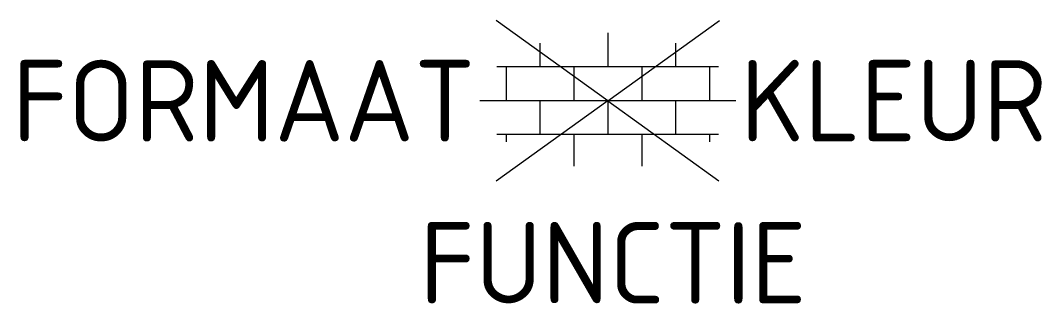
# Model space of a CAD drawing. Extents: x -13 to 9.6, y -4.5 to 1.8.
import ezdxf
from ezdxf.enums import TextEntityAlignment as Align

# ---------------------------------------------------------------- set-up
doc = ezdxf.new("R2010")
doc.units = 0
doc.styles.add('NLCS-ISO', font='NLCS-ISO.ttf')

msp = doc.modelspace()

# ---------------------------------------------------------------- linework, layer by layer
at = {"ltscale": 0.1}
for q in [(-2.467, 1.776), (2.467, 1.776), (-2.467, -1.776), (2.456, -1.768)]:
    msp.add_line((0, 0), q, dxfattribs=at)
for p, q in [((0, 1.5), (0, 0.75)), ((-1.5, 1.272), (-1.5, 0.75)), ((1.5, 1.272), (1.5, 0.75)), ((2.45, 0.75), (-2.45, 0.75)), ((-2.25, 0.75), (-2.25, 0)), ((-0.75, 0.75), (-0.75, 0)), ((0.75, 0.75), (0.75, 0)), ((2.25, 0.75), (2.25, 0)), ((2.829, 0), (-2.829, 0)), ((-1.5, 0), (-1.5, -0.75)), ((0, 0), (0, -0.75)), ((1.5, 0), (1.5, -0.75)), ((2.45, -0.75), (-2.45, -0.75)), ((-2.25, -0.75), (-2.25, -0.909)), ((-0.75, -0.75), (-0.75, -1.446)), ((0.75, -0.75), (0.75, -1.446)), ((2.25, -0.75), (2.25, -0.909))]:
    msp.add_line(p, q)

# ---------------------------------------------------------------- texts
at = {"style": 'NLCS-ISO'}
msp.add_attdef('FORMAAT', text='10x30', height=1.8, dxfattribs=at).set_placement((-2.929, 0), align=Align.MIDDLE_RIGHT)
msp.add_attdef('KLEUR', text='G', height=1.8, dxfattribs=at).set_placement((2.929, 0), align=Align.MIDDLE_LEFT)
at = {"style": 'NLCS-ISO', "flags": 1}
msp.add_attdef('FUNCTIE', text='', height=1.8, dxfattribs=at).set_placement((0.116, -3.585), align=Align.MIDDLE_CENTER)

doc.saveas('drawing.dxf')
